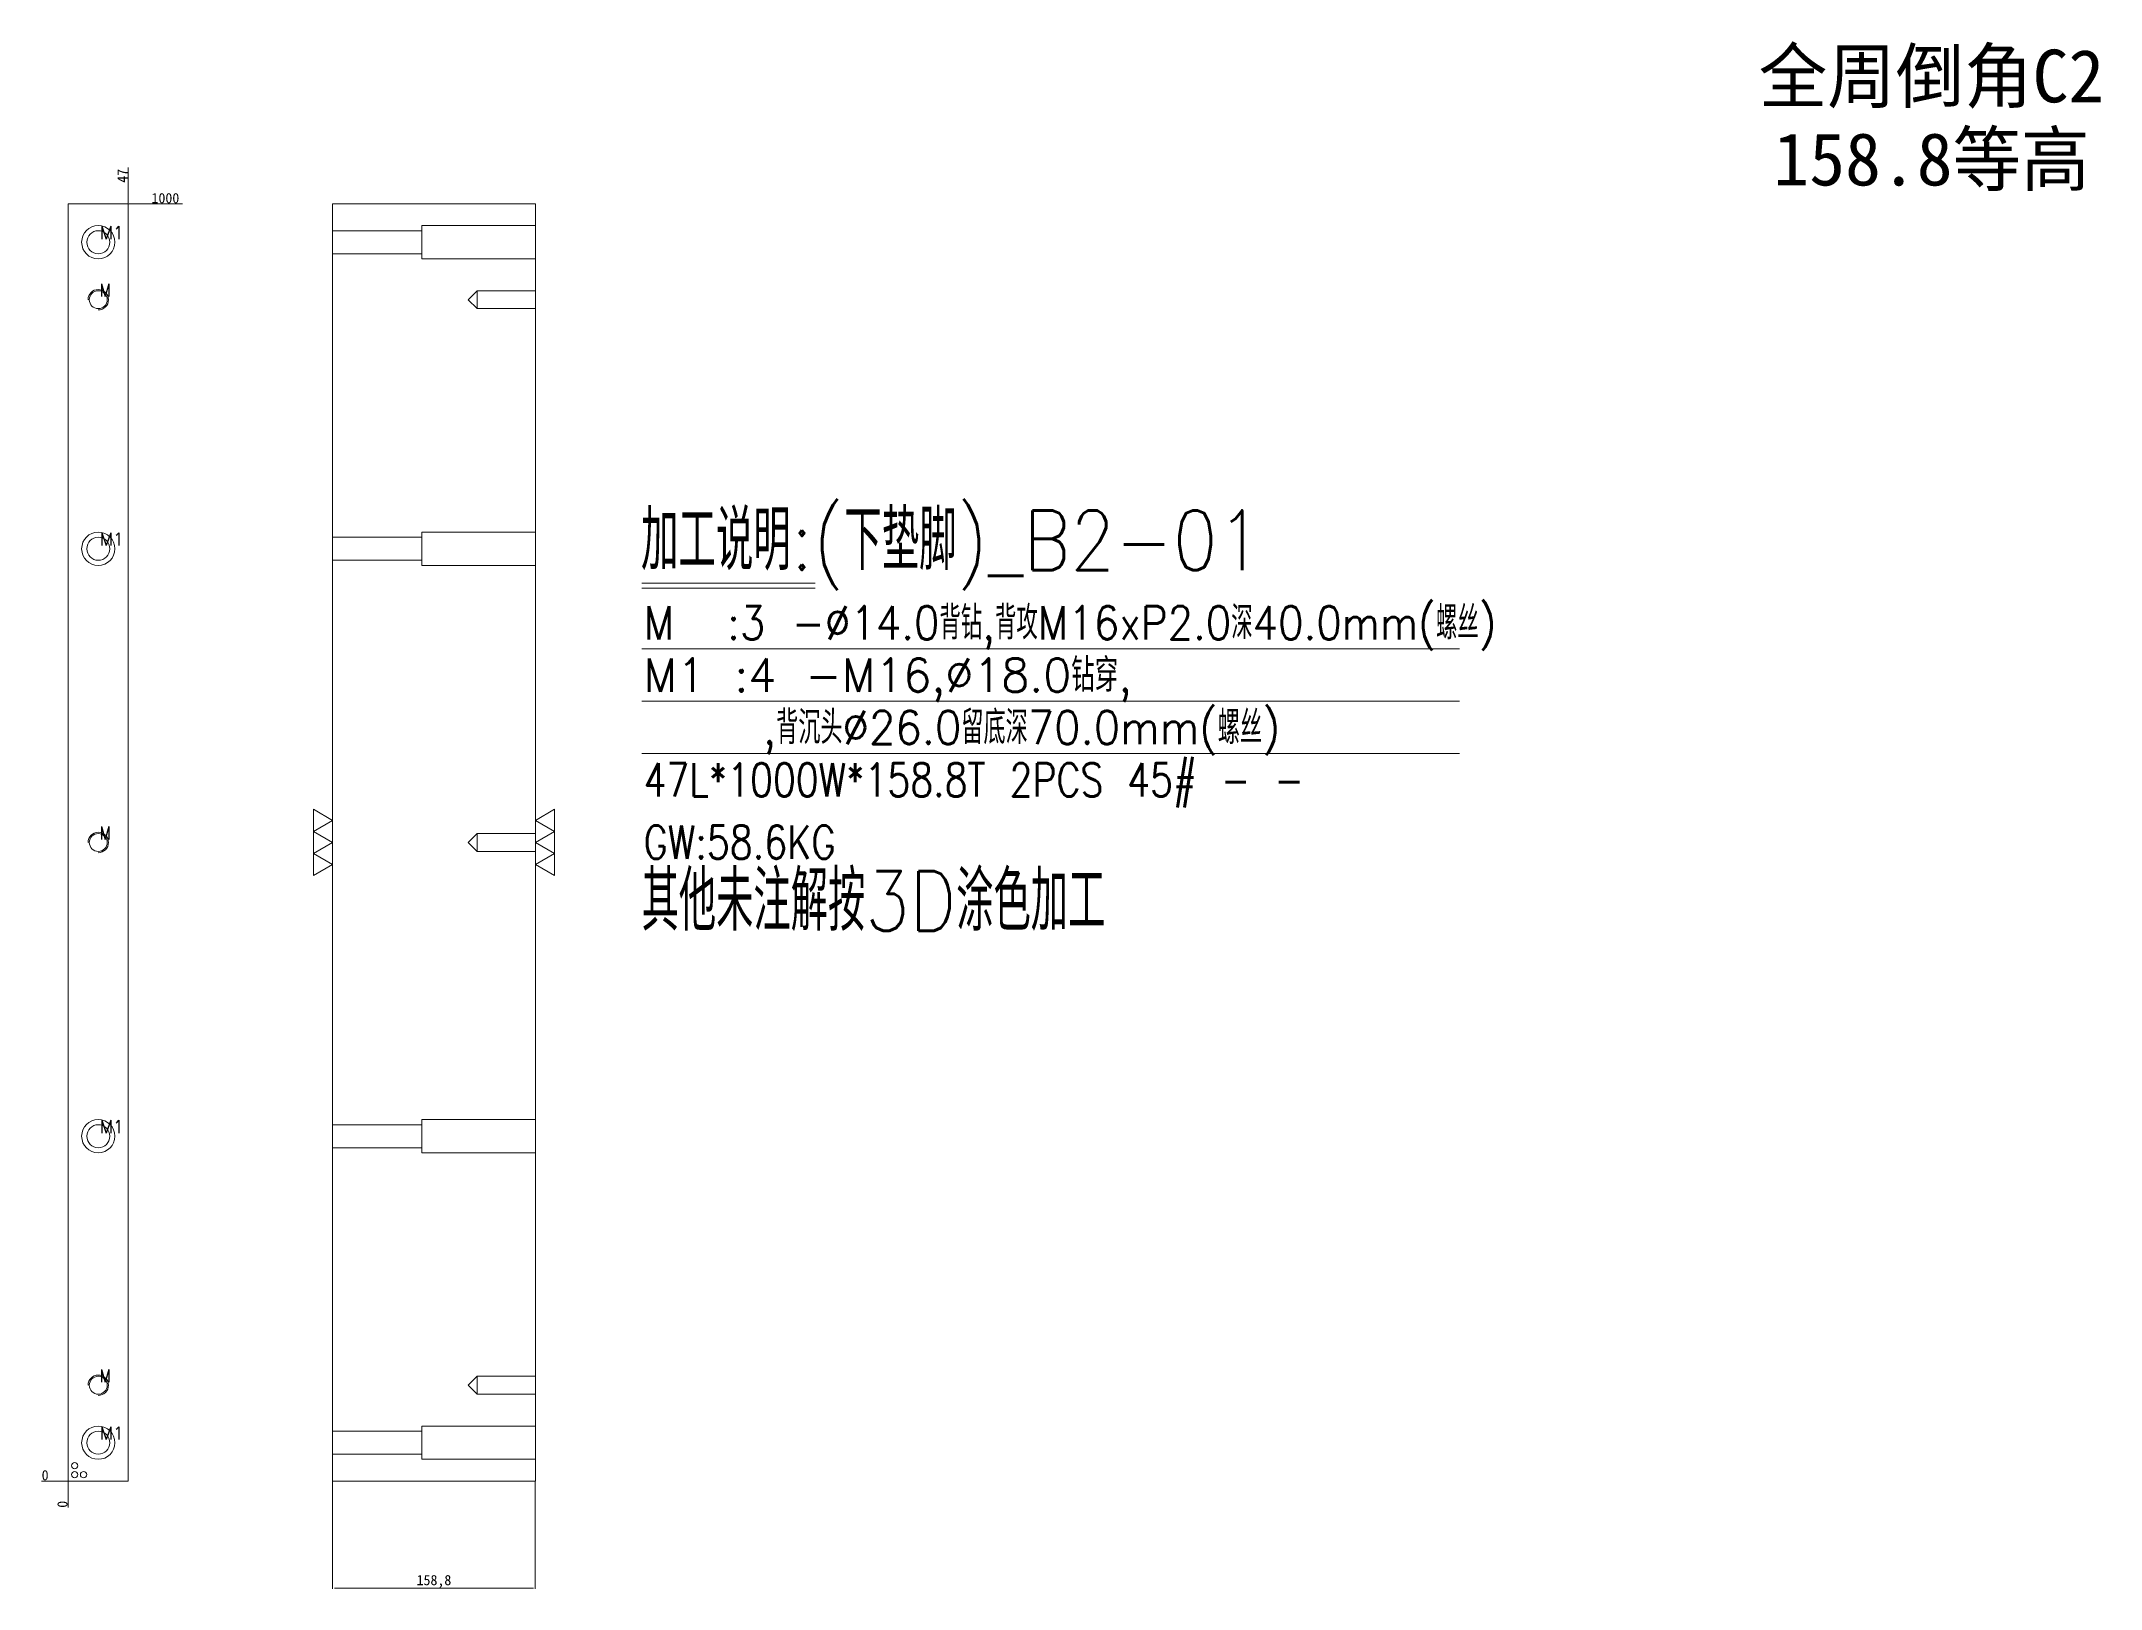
# Model space of a CAD drawing. Header units: millimetres. Extents: x 11060 to 12673, y 25747 to 26958.
import ezdxf
from ezdxf.enums import TextEntityAlignment as Align

# ---------------------------------------------------------------- set-up
doc = ezdxf.new("R2010")
doc.units = ezdxf.units.MM
doc.linetypes.add('DASHED', pattern=[0])
doc.layers.add('B2', color=7, linetype='Continuous')
doc.layers.add('dim', color=4, linetype='Continuous')
doc.styles.add('_PUG_ERP', font='txt')
doc.styles.add('chinesef_fs', font='txt.shx', dxfattribs={"bigfont": 'gbcbig.shx'})
doc.dimstyles.new('_PUG_ERP', dxfattribs={"dimtxt": 8, "dimasz": 1.5, "dimexe": 0.5, "dimexo": 0.5, "dimgap": 0.5, "dimtad": 1, "dimtxsty": '_PUG_ERP', "dimblk": 'CLOSEDBLANK', "dimcen": 0, "dimclrd": 4, "dimclre": 4, "dimclrt": 3, "dimazin": 3, "dimtfac": 1, "dimtmove": 0, "dimatfit": 3, "dimldrblk": 'CLOSEDBLANK', "dimlwd": 9, "dimlwe": 9})

# ---------------------------------------------------------------- blocks, each defined once
blk = doc.blocks.new('*D733')
at = {"layer": 'Defpoints', "color": 0}
for p in [(11128.6, 26831), (11143.6, 26831), (11081.6, 25831)]:
    blk.add_point(p, dxfattribs=at)
at = {"layer": 'dim', "color": 4, "lineweight": 9}
blk.add_line((11129.1, 26831), (11171.2, 26831), dxfattribs=at)
at = {"layer": 'dim', "color": 3, "lineweight": 13, "insert": (11157.7, 26835.5), "char_height": 8, "attachment_point": 5, "style": '_PUG_ERP'}
blk.add_mtext('1000', dxfattribs=at)
blk = doc.blocks.new('_ClosedBlank')
blk = doc.blocks.new('*D734')
at = {"layer": 'Defpoints', "color": 0}
for p in [(11066.6, 25831), (11081.6, 25831), (11081.6, 25831)]:
    blk.add_point(p, dxfattribs=at)
at = {"layer": 'dim', "color": 4, "lineweight": 9}
blk.add_line((11081.1, 25831), (11060.8, 25831), dxfattribs=at)
at = {"layer": 'dim', "color": 3, "lineweight": 13, "insert": (11063.5, 25835.5), "char_height": 8, "attachment_point": 5, "style": '_PUG_ERP'}
blk.add_mtext('0', dxfattribs=at)
blk = doc.blocks.new('*D735')
at = {"layer": 'Defpoints', "color": 0}
for p in [(11081.6, 25831), (11081.6, 25831), (11081.6, 25816)]:
    blk.add_point(p, dxfattribs=at)
at = {"layer": 'dim', "color": 4, "lineweight": 9}
blk.add_line((11081.6, 25830.5), (11081.6, 25810.2), dxfattribs=at)
at = {"layer": 'dim', "color": 3, "lineweight": 13, "insert": (11077.1, 25812.8), "char_height": 8, "attachment_point": 5, "rotation": 90, "style": '_PUG_ERP'}
blk.add_mtext('0', dxfattribs=at)
blk = doc.blocks.new('*D736')
at = {"layer": 'Defpoints', "color": 0}
for p in [(11128.6, 26846), (11128.6, 26831), (11081.6, 25831)]:
    blk.add_point(p, dxfattribs=at)
at = {"layer": 'dim', "color": 4, "lineweight": 9}
blk.add_line((11128.6, 26831.5), (11128.6, 26859.5), dxfattribs=at)
at = {"layer": 'dim', "color": 3, "lineweight": 13, "insert": (11124.1, 26853), "char_height": 8, "attachment_point": 5, "rotation": 90, "style": '_PUG_ERP'}
blk.add_mtext('47', dxfattribs=at)
blk = doc.blocks.new('*D737')
at = {"layer": 'Defpoints', "color": 0}
for p in [(11288.6, 25831), (11447.4, 25831), (11447.4, 25747.1)]:
    blk.add_point(p, dxfattribs=at)
at = {"layer": 'dim', "color": 4, "lineweight": 9}
for p, q in [((11288.6, 25830.5), (11288.6, 25746.6)), ((11447.4, 25830.5), (11447.4, 25746.6)), ((11290.1, 25747.1), (11445.9, 25747.1))]:
    blk.add_line(p, q, dxfattribs=at)
at = {"layer": 'dim', "color": 3, "lineweight": 13, "insert": (11368, 25752.4), "char_height": 8, "attachment_point": 5, "style": '_PUG_ERP'}
blk.add_mtext('158,8', dxfattribs=at)

msp = doc.modelspace()

# ---------------------------------------------------------------- linework, layer by layer
at = {"layer": 'B2', "color": 135, "linetype": 'Continuous', "lineweight": 18}
for p, q in [((11081.631, 25831), (11081.631, 26831)), ((11081.631, 26831), (11128.631, 26831)), ((11128.631, 26831), (11128.631, 25831)), ((11447.431, 26831), (11288.631, 26831)), ((11288.631, 26831), (11288.631, 25831)), ((11447.431, 26831), (11447.431, 25831)), ((11128.631, 25831), (11081.631, 25831)), ((11447.431, 25831), (11288.631, 25831))]:
    msp.add_line(p, q, dxfattribs=at)
at = {"layer": 'B2', "color": 31, "linetype": 'DASHED', "lineweight": 13, "ltscale": 0.551888}
for p, q in [((11358.631, 26810.003), (11288.631, 26810.003)), ((11447.431, 26814), (11358.631, 26814)), ((11358.631, 26788), (11358.631, 26814)), ((11288.631, 26791.997), (11358.631, 26791.997)), ((11358.631, 26788), (11447.431, 26788)), ((11358.631, 26570.003), (11288.631, 26570.003)), ((11447.431, 26574), (11358.631, 26574)), ((11358.631, 26548), (11358.631, 26574)), ((11288.631, 26551.997), (11358.631, 26551.997)), ((11358.631, 26548), (11447.431, 26548)), ((11447.431, 26114), (11358.631, 26114)), ((11358.631, 26088), (11358.631, 26114)), ((11358.631, 26110.003), (11288.631, 26110.003)), ((11288.631, 26091.997), (11358.631, 26091.997)), ((11358.631, 26088), (11447.431, 26088)), ((11447.431, 25874), (11358.631, 25874)), ((11358.631, 25848), (11358.631, 25874)), ((11358.631, 25870.003), (11288.631, 25870.003)), ((11288.631, 25851.997), (11358.631, 25851.997)), ((11358.631, 25848), (11447.431, 25848))]:
    msp.add_line(p, q, dxfattribs=at)
at = {"layer": 'B2', "color": 5, "linetype": 'DASHED', "lineweight": 13, "ltscale": 0.551888}
for p, q in [((11401.851, 26763.005), (11394.848, 26756.002)), ((11447.431, 26763.005), (11401.851, 26763.005)), ((11401.851, 26763.005), (11401.851, 26756.002)), ((11394.848, 26756.002), (11401.851, 26748.999)), ((11401.851, 26756.002), (11401.851, 26748.999)), ((11401.851, 26748.999), (11447.431, 26748.999)), ((11401.851, 26338.001), (11394.848, 26330.998)), ((11394.848, 26330.998), (11401.851, 26323.995)), ((11447.431, 26338.001), (11401.851, 26338.001)), ((11401.851, 26338.001), (11401.851, 26330.998)), ((11401.851, 26330.998), (11401.851, 26323.995)), ((11401.851, 26323.995), (11447.431, 26323.995)), ((11401.851, 25913.001), (11394.848, 25905.998)), ((11394.848, 25905.998), (11401.851, 25898.995)), ((11447.431, 25913.001), (11401.851, 25913.001)), ((11401.851, 25913.001), (11401.851, 25905.998)), ((11401.851, 25905.998), (11401.851, 25898.995)), ((11401.851, 25898.995), (11447.431, 25898.995))]:
    msp.add_line(p, q, dxfattribs=at)
at = {"layer": 'B2', "color": 30, "linetype": 'DASHED', "lineweight": 13, "ltscale": 0.551888}
for centre, radius in [((11105.131, 26801), 13), ((11105.131, 26756.002), 7.003), ((11105.131, 26561), 13), ((11105.131, 26330.998), 7.003), ((11105.131, 26101), 13), ((11105.131, 25905.998), 7.003), ((11105.131, 25861), 13)]:
    msp.add_circle(centre, radius, dxfattribs=at)
at = {"layer": 'B2', "color": 42, "linetype": 'Continuous', "lineweight": 18}
for centre in [(11105.131, 26801), (11105.131, 26561), (11105.131, 26101), (11105.131, 25861)]:
    msp.add_circle(centre, 9.004, dxfattribs=at)
at = {"layer": 'B2', "color": 30, "linetype": 'DASHED', "lineweight": 13, "ltscale": 0.551888}
for centre in [(11105.131, 26756.002), (11105.131, 26330.998), (11105.131, 25905.998)]:
    msp.add_arc(centre, 8, 270, 180, dxfattribs=at)
at = {"layer": 'dim', "color": 8, "linetype": 'Continuous', "lineweight": 18}
for p, q in [((11530.829, 26534.076), (11666.456, 26534.076)), ((11530.829, 26530.176), (11666.456, 26530.176)), ((11530.829, 26482.676), (12171.053, 26482.676)), ((11530.829, 26441.676), (12171.053, 26441.676)), ((11530.829, 26400.676), (12171.053, 26400.676))]:
    msp.add_line(p, q, dxfattribs=at)
at = {"layer": 'dim', "lineweight": 13}
for points in [[(11273.631, 26356.981), (11288.631, 26348.321), (11273.631, 26339.66), (11288.631, 26331), (11273.631, 26322.34), (11288.631, 26313.679), (11273.631, 26305.019), (11273.631, 26356.981)], [(11462.431, 26305.019), (11447.431, 26313.679), (11462.431, 26322.34), (11447.431, 26331), (11462.431, 26339.66), (11447.431, 26348.321), (11462.431, 26356.981), (11462.431, 26305.019)]]:
    msp.add_lwpolyline(points, close=True, dxfattribs=at)
for centre in [(11086.631, 25843), (11086.631, 25836), (11093.631, 25836)]:
    msp.add_circle(centre, 2.5, dxfattribs=at)

# ---------------------------------------------------------------- texts
at = {"layer": 'dim'}
for s, p in [('全周倒角C2', (12540.741, 26932.016)), ('158.8等高', (12540.741, 26867.016))]:
    msp.add_text(s, height=41.2458, dxfattribs=at).set_placement(p, align=Align.MIDDLE)
at = {"layer": 'dim', "color": 4, "lineweight": 13, "style": 'chinesef_fs'}
for s, height, width, p in [('M1', 10, 0.9957, (11106.323, 26803.493)), ('M', 10, 0.8408, (11106.223, 26758.445)), ('加工说明:(下垫脚)_B2-01', 46.8, 0.8704, (11530.165, 26544.259)), ('M1', 10, 0.9957, (11106.323, 26563.493)), ('M  :3 -%%c14.0背钻,背攻M16xP2.0深40.0mm(螺丝)', 26, 0.8947, (11532.207, 26490.066)), ('M1 :4 -M16,%%c18.0钻穿,', 26, 0.9834, (11532.207, 26449.066)), ('    ,背沉头%%c26.0留底深70.0mm(螺丝)', 26, 0.9271, (11532.207, 26408.066)), ('47L*1000W*158.8T 2PCS 45# - - ', 26, 0.8042, (11532.207, 26367.066)), ('M', 10, 0.8408, (11106.223, 26333.441)), ('GW:58.6KG ', 26, 0.8074, (11532.207, 26318.266)), ('M1', 10, 0.9957, (11106.323, 26103.493)), ('M', 10, 0.8408, (11106.223, 25908.441)), ('M1', 10, 0.9957, (11106.323, 25863.493))]:
    msp.add_text(s, height=height, dxfattribs=dict(at, width=width)).set_placement(p)
at = {"layer": 'dim', "color": 21, "lineweight": 13, "style": 'chinesef_fs', "width": 0.8663}
msp.add_text('其他未注解按3D涂色加工', height=46.8, dxfattribs=at).set_placement((11530.627, 26261.859))

# ---------------------------------------------------------------- dimensions: what is measured, and where the dimension line sits
at = {"layer": 'dim', "lineweight": 13}
for feature_location, offset, dtype, origin, picture, middle in [((11128.631, 26831), (0, 15), 1, (11081.631, 25831), '*D736', (11124.131, 26852.976)), ((11128.631, 26831), (15, 0), 0, (11081.631, 25831), '*D733', (11157.655, 26835.5)), ((11081.631079429, 25831), (-15, 0), 0, (11081.631079429, 25831), '*D734', (11063.464412763, 25835.5)), ((11081.631079429, 25831), (0, -15), 1, (11081.631079429, 25831), '*D735', (11077.131079429, 25812.833333333))]:
    dim = msp.add_ordinate_dim(feature_location=feature_location, offset=offset, dtype=dtype, origin=origin, dimstyle='_PUG_ERP', dxfattribs=at)
    dim.commit()
    dim.dimension.update_dxf_attribs({"geometry": picture, "text_midpoint": middle})
dim = msp.add_linear_dim(base=(11447.431, 25747.103), p1=(11288.631, 25831), p2=(11447.431, 25831), dimstyle='_PUG_ERP', dxfattribs=at)
dim.commit()
dim.dimension.update_dxf_attribs({"geometry": '*D737', "text_midpoint": (11368.031, 25752.365)})

doc.saveas('drawing.dxf')
